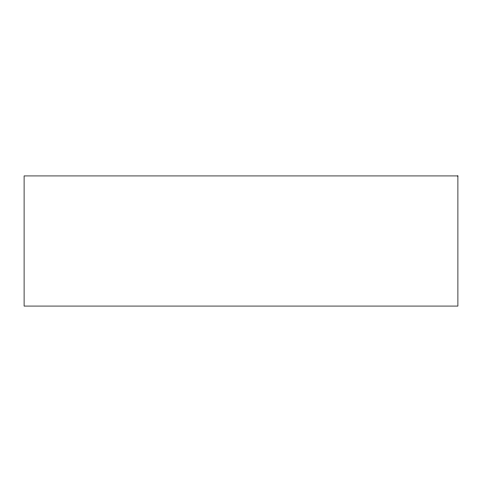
<?xml version="1.0" encoding="UTF-8"?>
<svg xmlns="http://www.w3.org/2000/svg" width="482" height="482" viewBox="0 0 482 482"><rect width="100%" height="100%" fill="white"/><g stroke="black" fill="none" stroke-linecap="round" stroke-linejoin="round"><path stroke-width="0.72" d="M457.9 175.93L24.1 175.93L24.1 306.07L457.9 306.07L457.9 175.93"/></g></svg>
